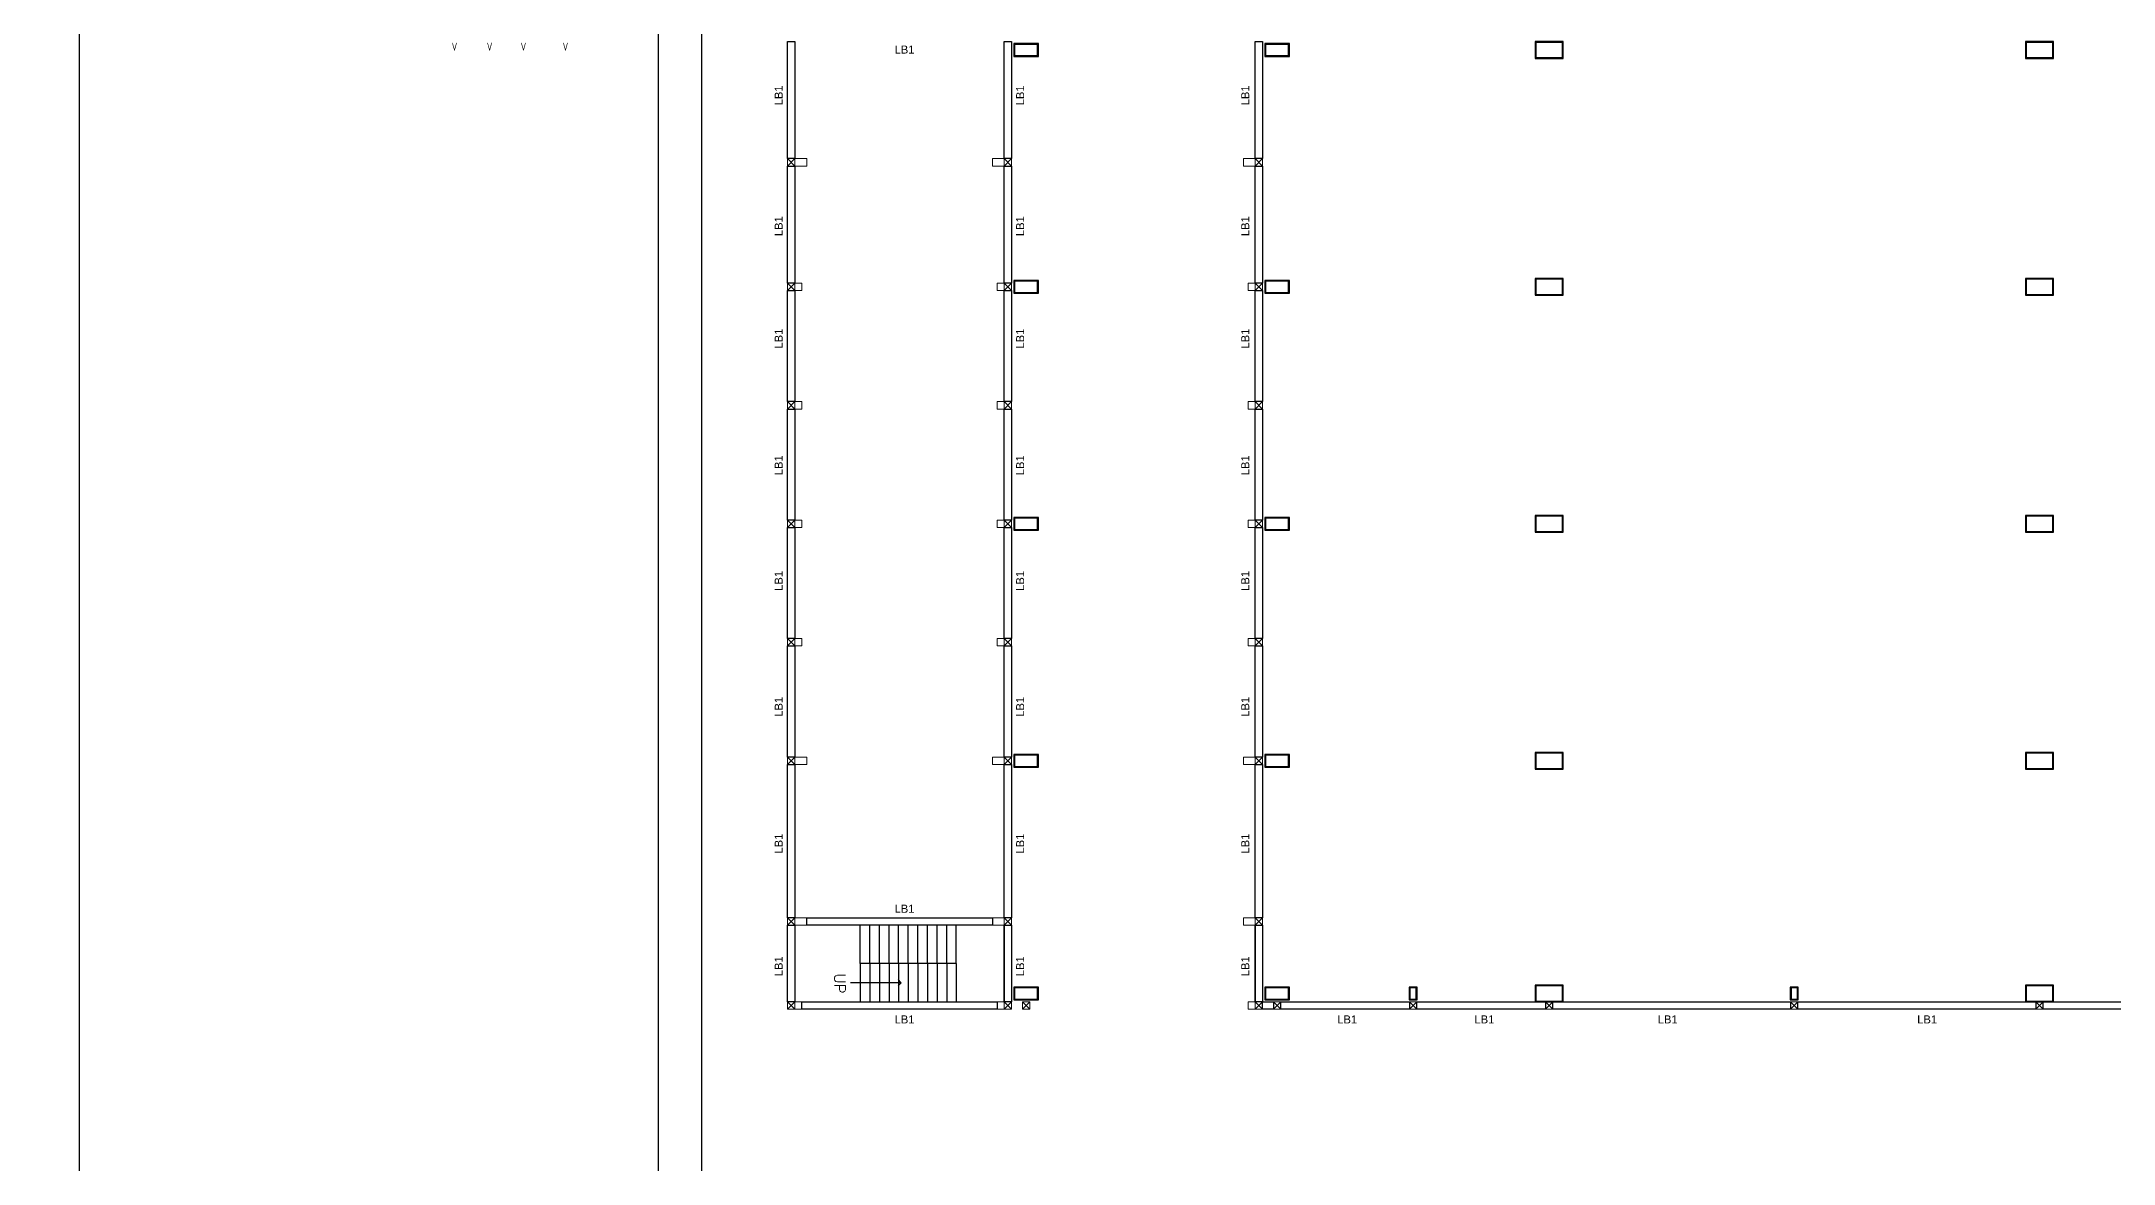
# Model space of a CAD drawing. Header units: inches. Extents: x -605 to 2991212, y -2872845 to 0.
# Drawn here: x 2567494 to 2632228, y -2291903 to -2256858 of the extents above; entities that cross this region are included whole.
import ezdxf
from ezdxf.enums import TextEntityAlignment as Align

# ---------------------------------------------------------------- set-up
doc = ezdxf.new("R2010")
doc.units = ezdxf.units.IN
doc.header["$LTSCALE"] = 600
doc.header["$MEASUREMENT"] = 0
doc.layers.add('rRCC 2', color=40, linetype='Continuous', lineweight=15)
doc.layers.add('rSHEET', color=2, linetype='Continuous', lineweight=30)
doc.layers.add('see level', color=2, linetype='Continuous')
doc.layers.add('SnT-DIMENSION', color=7, linetype='Continuous')
doc.styles.add('DIM', font='geniso.shx', dxfattribs={"width": 0.85})
doc.styles.add('ROMAND', font='romand.shx')
doc.styles.get("Standard").update_dxf_attribs({"font": 'arial.ttf'})
doc.dimstyles.new('ST-100', dxfattribs={"dimscale": 100, "dimtxt": 2.5, "dimasz": 2, "dimexe": 0.18, "dimexo": 0.0625, "dimgap": 0.2, "dimtad": 0, "dimdec": 0, "dimzin": 0, "dimdsep": 46, "dimtxsty": 'DIM', "dimblk": 'OPEN90', "dimcen": 0.09, "dimclrd": 256, "dimclrt": 7, "dimadec": 0, "dimazin": 0, "dimtfac": 1, "dimtdec": 0, "dimtofl": 0, "dimtmove": 0, "dimatfit": 3, "dimldrblk": 'OPEN90', "dimfxl": 1, "dimtolj": 1, "dimtzin": 0, "dimlwd": -1, "dimarcsym": 0})

# ---------------------------------------------------------------- blocks, each defined once
blk = doc.blocks.new('_Open90')
at = {"color": 0, "linetype": 'ByBlock', "lineweight": -2}
for p, q in [((0, 0), (-1, 0)), ((-0.5, 0.5), (0, 0)), ((0, 0), (-0.5, -0.5))]:
    blk.add_line(p, q, dxfattribs=at)
blk = doc.blocks.new('gf')
at = {"layer": 'see level', "color": 7, "linetype": 'ByBlock', "char_height": 250, "attachment_point": 4, "style": 'DIM'}
for insert in [(2745462, -1723326), (2746559, -1723326), (2747616, -1723326), (2748929, -1723326)]:
    blk.add_mtext('\\A1;V', dxfattribs=dict(at, insert=insert))

msp = doc.modelspace()

# ---------------------------------------------------------------- linework, layer by layer
at = {"color": 8, "linetype": 'ByBlock'}
for p, q in [((2593073.7, -2285655.4), (2593073.7, -2284455.4)), ((2593373.7, -2285655.4), (2593373.7, -2284455.4)), ((2593673.7, -2285655.4), (2593673.7, -2284455.4)), ((2593973.7, -2285655.4), (2593973.7, -2284455.4)), ((2594273.7, -2285655.4), (2594273.7, -2284455.4)), ((2594573.7, -2285655.4), (2594573.7, -2284455.4)), ((2594873.7, -2285655.4), (2594873.7, -2284455.4)), ((2595173.7, -2285655.4), (2595173.7, -2284455.4)), ((2595473.7, -2285655.4), (2595473.7, -2284455.4)), ((2595773.7, -2285655.4), (2595773.7, -2284455.4)), ((2596073.7, -2285655.4), (2596073.7, -2284455.4)), ((2597573.7, -2284455.4), (2597573.7, -2286855.4)), ((2605414.6, -2284455.4), (2605414.6, -2286855.4)), ((2593073.7, -2285655.4), (2593073.7, -2286855.4)), ((2596073.7, -2285655.4), (2593073.7, -2285655.4)), ((2593373.7, -2285655.4), (2593373.7, -2286855.4)), ((2593673.7, -2285655.4), (2593673.7, -2286855.4)), ((2593973.7, -2285655.4), (2593973.7, -2286855.4)), ((2594273.7, -2285655.4), (2594273.7, -2286855.4)), ((2594573.7, -2285655.4), (2594573.7, -2286855.4)), ((2594873.7, -2285655.4), (2594873.7, -2286855.4)), ((2595173.7, -2285655.4), (2595173.7, -2286855.4)), ((2595473.7, -2285655.4), (2595473.7, -2286855.4)), ((2595773.7, -2285655.4), (2595773.7, -2286855.4)), ((2596073.7, -2285655.4), (2596073.7, -2286855.4))]:
    msp.add_line(p, q, dxfattribs=at)
at = {"color": 1, "linetype": 'ByBlock'}
for points in [[(2590803.7, -2256858), (2591033.7, -2256858), (2591033.7, -2260518), (2590803.7, -2260518)], [(2597573.7, -2256858), (2597803.7, -2256858), (2597803.7, -2260518), (2597573.7, -2260518)], [(2605414.6, -2256858), (2605644.6, -2256858), (2605644.6, -2260518), (2605414.6, -2260518)], [(2590803.7, -2260748), (2591028.7, -2260748), (2591028.7, -2264408), (2590803.7, -2264408)], [(2597573.7, -2260748), (2597803.7, -2260748), (2597803.7, -2264408), (2597573.7, -2264408)], [(2605414.6, -2260748), (2605644.6, -2260748), (2605644.6, -2264408), (2605414.6, -2264408)], [(2590803.7, -2264638), (2591033.7, -2264638), (2591033.7, -2268108), (2590803.7, -2268108)], [(2597573.7, -2264638), (2597803.7, -2264638), (2597803.7, -2268108), (2597573.7, -2268108)], [(2605414.6, -2264638), (2605644.6, -2264638), (2605644.6, -2268108), (2605414.6, -2268108)], [(2590803.7, -2268338), (2591028.7, -2268338), (2591028.7, -2271808), (2590803.7, -2271808)], [(2597573.7, -2268338), (2597803.7, -2268338), (2597803.7, -2271808), (2597573.7, -2271808)], [(2605414.6, -2268338), (2605644.6, -2268338), (2605644.6, -2271808), (2605414.6, -2271808)], [(2590803.7, -2272038), (2591028.7, -2272038), (2591028.7, -2275508), (2590803.7, -2275508)], [(2597573.7, -2272038), (2597803.7, -2272038), (2597803.7, -2275508), (2597573.7, -2275508)], [(2605414.6, -2272038), (2605644.6, -2272038), (2605644.6, -2275508), (2605414.6, -2275508)], [(2590803.7, -2275738), (2591033.7, -2275738), (2591033.7, -2279208), (2590803.7, -2279208)], [(2597573.7, -2275738), (2597803.7, -2275738), (2597803.7, -2279208), (2597573.7, -2279208)], [(2605414.6, -2275738), (2605644.6, -2275738), (2605644.6, -2279208), (2605414.6, -2279208)], [(2591033.7, -2284225.4), (2590803.7, -2284225.4), (2590803.7, -2279438), (2591033.7, -2279438)], [(2597573.7, -2279438), (2597803.7, -2279438), (2597803.7, -2284225.4), (2597573.7, -2284225.4)], [(2605414.6, -2279438), (2605644.6, -2279438), (2605644.6, -2284225.4), (2605414.6, -2284225.4)], [(2591033.7, -2286855.4), (2590803.7, -2286855.4), (2590803.7, -2284455.4), (2591033.7, -2284455.4)], [(2591403.7, -2284225.4), (2597203.7, -2284225.4), (2597203.7, -2284455.4), (2591403.7, -2284455.4)], [(2597573.7, -2284455.4), (2597803.7, -2284455.4), (2597803.7, -2286855.4), (2597573.7, -2286855.4)], [(2605414.6, -2284455.4), (2605644.6, -2284455.4), (2605644.6, -2286855.4), (2605414.6, -2286855.4)], [(2591253.7, -2286855.4), (2597353.7, -2286855.4), (2597353.7, -2287085.4), (2591253.7, -2287085.4)], [(2605644.6, -2286855.4), (2605979.6, -2286855.4), (2605979.6, -2287085.4), (2605644.6, -2287085.4)], [(2606209.6, -2286855.4), (2610229.6, -2286855.4), (2610229.6, -2287085.4), (2606209.6, -2287085.4)], [(2610459.6, -2286855.4), (2614479.6, -2286855.4), (2614479.6, -2287085.4), (2610459.6, -2287085.4)], [(2614709.6, -2286855.4), (2622139.6, -2286855.4), (2622139.6, -2287085.4), (2614709.6, -2287085.4)], [(2622369.6, -2286855.4), (2629799.6, -2286855.4), (2629799.6, -2287085.4), (2622369.6, -2287085.4)], [(2630029.6, -2286855.4), (2637459.6, -2286855.4), (2637459.6, -2287085.4), (2630029.6, -2287085.4)]]:
    msp.add_lwpolyline(points, close=True, dxfattribs=at)
at = {"color": 6, "linetype": 'ByBlock'}
for points in [[(2598638.7, -2257323), (2598638.7, -2256923), (2597868.7, -2256923), (2597868.7, -2257323)], [(2606479.6, -2257323), (2606479.6, -2256923), (2605709.6, -2256923), (2605709.6, -2257323)], [(2615034.6, -2257385.5), (2615034.6, -2256860.5), (2614154.6, -2256860.5), (2614154.6, -2257385.5)], [(2630354.6, -2257385.5), (2630354.6, -2256860.5), (2629474.6, -2256860.5), (2629474.6, -2257385.5)], [(2598638.7, -2264723), (2598638.7, -2264323), (2597868.7, -2264323), (2597868.7, -2264723)], [(2606479.6, -2264723), (2606479.6, -2264323), (2605709.6, -2264323), (2605709.6, -2264723)], [(2615034.6, -2264785.5), (2615034.6, -2264260.5), (2614154.6, -2264260.5), (2614154.6, -2264785.5)], [(2630354.6, -2264785.5), (2630354.6, -2264260.5), (2629474.6, -2264260.5), (2629474.6, -2264785.5)], [(2598638.7, -2272123), (2598638.7, -2271723), (2597868.7, -2271723), (2597868.7, -2272123)], [(2606479.6, -2272123), (2606479.6, -2271723), (2605709.6, -2271723), (2605709.6, -2272123)], [(2615034.6, -2272185.5), (2615034.6, -2271660.5), (2614154.6, -2271660.5), (2614154.6, -2272185.5)], [(2630354.6, -2272185.5), (2630354.6, -2271660.5), (2629474.6, -2271660.5), (2629474.6, -2272185.5)], [(2598638.7, -2279523), (2598638.7, -2279123), (2597868.7, -2279123), (2597868.7, -2279523)], [(2606479.6, -2279523), (2606479.6, -2279123), (2605709.6, -2279123), (2605709.6, -2279523)], [(2615034.6, -2279585.5), (2615034.6, -2279060.5), (2614154.6, -2279060.5), (2614154.6, -2279585.5)], [(2630354.6, -2279585.5), (2630354.6, -2279060.5), (2629474.6, -2279060.5), (2629474.6, -2279585.5)], [(2598638.7, -2286792.9), (2598638.7, -2286392.9), (2597868.7, -2286392.9), (2597868.7, -2286792.9)], [(2606479.6, -2286792.9), (2606479.6, -2286392.9), (2605709.6, -2286392.9), (2605709.6, -2286792.9)], [(2610469.6, -2286392.9), (2610219.6, -2286392.9), (2610219.6, -2286792.9), (2610469.6, -2286792.9)], [(2615034.6, -2286855.4), (2615034.6, -2286330.4), (2614154.6, -2286330.4), (2614154.6, -2286855.4)], [(2622379.6, -2286392.9), (2622129.6, -2286392.9), (2622129.6, -2286792.9), (2622379.6, -2286792.9)], [(2630354.6, -2286855.4), (2630354.6, -2286330.4), (2629474.6, -2286330.4), (2629474.6, -2286855.4)]]:
    msp.add_lwpolyline(points, close=True, dxfattribs=at)
at = {"color": 3, "linetype": 'ByBlock'}
for points in [[(2598613.7, -2257298), (2598613.7, -2256948), (2597893.7, -2256948), (2597893.7, -2257298)], [(2606454.6, -2257298), (2606454.6, -2256948), (2605734.6, -2256948), (2605734.6, -2257298)], [(2615009.6, -2257360.5), (2615009.6, -2256885.5), (2614179.6, -2256885.5), (2614179.6, -2257360.5)], [(2630329.6, -2257360.5), (2630329.6, -2256885.5), (2629499.6, -2256885.5), (2629499.6, -2257360.5)], [(2598613.7, -2264698), (2598613.7, -2264348), (2597893.7, -2264348), (2597893.7, -2264698)], [(2606454.6, -2264698), (2606454.6, -2264348), (2605734.6, -2264348), (2605734.6, -2264698)], [(2615009.6, -2264760.5), (2615009.6, -2264285.5), (2614179.6, -2264285.5), (2614179.6, -2264760.5)], [(2630329.6, -2264760.5), (2630329.6, -2264285.5), (2629499.6, -2264285.5), (2629499.6, -2264760.5)], [(2598613.7, -2272098), (2598613.7, -2271748), (2597893.7, -2271748), (2597893.7, -2272098)], [(2606454.6, -2272098), (2606454.6, -2271748), (2605734.6, -2271748), (2605734.6, -2272098)], [(2615009.6, -2272160.5), (2615009.6, -2271685.5), (2614179.6, -2271685.5), (2614179.6, -2272160.5)], [(2630329.6, -2272160.5), (2630329.6, -2271685.5), (2629499.6, -2271685.5), (2629499.6, -2272160.5)], [(2598613.7, -2279498), (2598613.7, -2279148), (2597893.7, -2279148), (2597893.7, -2279498)], [(2606454.6, -2279498), (2606454.6, -2279148), (2605734.6, -2279148), (2605734.6, -2279498)], [(2615009.6, -2279560.5), (2615009.6, -2279085.5), (2614179.6, -2279085.5), (2614179.6, -2279560.5)], [(2630329.6, -2279560.5), (2630329.6, -2279085.5), (2629499.6, -2279085.5), (2629499.6, -2279560.5)], [(2615009.6, -2286830.4), (2615009.6, -2286355.4), (2614179.6, -2286355.4), (2614179.6, -2286830.4)], [(2630329.6, -2286830.4), (2630329.6, -2286355.4), (2629499.6, -2286355.4), (2629499.6, -2286830.4)], [(2598613.7, -2286767.9), (2598613.7, -2286417.9), (2597893.7, -2286417.9), (2597893.7, -2286767.9)], [(2606454.6, -2286767.9), (2606454.6, -2286417.9), (2605734.6, -2286417.9), (2605734.6, -2286767.9)], [(2610444.6, -2286417.9), (2610244.6, -2286417.9), (2610244.6, -2286767.9), (2610444.6, -2286767.9)], [(2622354.6, -2286417.9), (2622154.6, -2286417.9), (2622154.6, -2286767.9), (2622354.6, -2286767.9)]]:
    msp.add_lwpolyline(points, close=True, dxfattribs=at)
at = {"layer": 'rRCC 2', "color": 6}
for p, q in [((2590803.7, -2260518), (2591033.7, -2260748)), ((2590803.7, -2260748), (2591033.7, -2260518)), ((2597803.7, -2260518), (2597573.7, -2260748)), ((2597803.7, -2260748), (2597573.7, -2260518)), ((2605644.6, -2260518), (2605414.6, -2260748)), ((2605644.6, -2260748), (2605414.6, -2260518)), ((2590803.7, -2264408), (2591033.7, -2264638)), ((2590803.7, -2264638), (2591033.7, -2264408)), ((2597803.7, -2264408), (2597573.7, -2264638)), ((2597803.7, -2264638), (2597573.7, -2264408)), ((2605644.6, -2264408), (2605414.6, -2264638)), ((2605644.6, -2264638), (2605414.6, -2264408)), ((2590803.7, -2268108), (2591033.7, -2268338)), ((2590803.7, -2268338), (2591033.7, -2268108)), ((2597803.7, -2268108), (2597573.7, -2268338)), ((2597803.7, -2268338), (2597573.7, -2268108)), ((2605644.6, -2268108), (2605414.6, -2268338)), ((2605644.6, -2268338), (2605414.6, -2268108)), ((2590803.7, -2271808), (2591033.7, -2272038)), ((2590803.7, -2272038), (2591033.7, -2271808)), ((2597803.7, -2271808), (2597573.7, -2272038)), ((2597803.7, -2272038), (2597573.7, -2271808)), ((2605644.6, -2271808), (2605414.6, -2272038)), ((2605644.6, -2272038), (2605414.6, -2271808)), ((2590803.7, -2275508), (2591033.7, -2275738)), ((2590803.7, -2275738), (2591033.7, -2275508)), ((2597803.7, -2275508), (2597573.7, -2275738)), ((2597803.7, -2275738), (2597573.7, -2275508)), ((2605644.6, -2275508), (2605414.6, -2275738)), ((2605644.6, -2275738), (2605414.6, -2275508)), ((2590803.7, -2279208), (2591033.7, -2279438)), ((2590803.7, -2279438), (2591033.7, -2279208)), ((2597803.7, -2279208), (2597573.7, -2279438)), ((2597803.7, -2279438), (2597573.7, -2279208)), ((2605644.6, -2279208), (2605414.6, -2279438)), ((2605644.6, -2279438), (2605414.6, -2279208)), ((2590803.7, -2284225.4), (2591033.7, -2284455.4)), ((2590803.7, -2284455.4), (2591033.7, -2284225.4)), ((2597803.7, -2284225.4), (2597573.7, -2284455.4)), ((2597803.7, -2284455.4), (2597573.7, -2284225.4)), ((2605644.6, -2284225.4), (2605414.6, -2284455.4)), ((2605644.6, -2284455.4), (2605414.6, -2284225.4)), ((2590803.7, -2286855.4), (2591033.7, -2287085.4)), ((2590803.7, -2287085.4), (2591033.7, -2286855.4)), ((2597803.7, -2286855.4), (2597573.7, -2287085.4)), ((2597803.7, -2287085.4), (2597573.7, -2286855.4)), ((2598368.7, -2286855.4), (2598138.7, -2287085.4)), ((2598368.7, -2287085.4), (2598138.7, -2286855.4)), ((2605644.6, -2286855.4), (2605414.6, -2287085.4)), ((2605644.6, -2287085.4), (2605414.6, -2286855.4)), ((2606209.6, -2286855.4), (2605979.6, -2287085.4)), ((2606209.6, -2287085.4), (2605979.6, -2286855.4)), ((2610459.6, -2286855.4), (2610229.6, -2287085.4)), ((2610459.6, -2287085.4), (2610229.6, -2286855.4)), ((2614709.6, -2286855.4), (2614479.6, -2287085.4)), ((2614709.6, -2287085.4), (2614479.6, -2286855.4)), ((2622369.6, -2286855.4), (2622139.6, -2287085.4)), ((2622369.6, -2287085.4), (2622139.6, -2286855.4)), ((2630029.6, -2286855.4), (2629799.6, -2287085.4)), ((2630029.6, -2287085.4), (2629799.6, -2286855.4))]:
    msp.add_line(p, q, dxfattribs=at)
for points in [[(2590803.7, -2260748), (2590803.7, -2260518), (2591403.7, -2260518), (2591403.7, -2260748)], [(2590803.7, -2260518), (2591033.7, -2260518), (2591033.7, -2260748), (2590803.7, -2260748)], [(2597803.7, -2260748), (2597803.7, -2260518), (2597203.7, -2260518), (2597203.7, -2260748)], [(2597803.7, -2260518), (2597573.7, -2260518), (2597573.7, -2260748), (2597803.7, -2260748)], [(2605644.6, -2260748), (2605644.6, -2260518), (2605044.6, -2260518), (2605044.6, -2260748)], [(2605644.6, -2260518), (2605414.6, -2260518), (2605414.6, -2260748), (2605644.6, -2260748)], [(2590803.7, -2264638), (2590803.7, -2264408), (2591253.7, -2264408), (2591253.7, -2264638)], [(2590803.7, -2264408), (2591033.7, -2264408), (2591033.7, -2264638), (2590803.7, -2264638)], [(2597803.7, -2264638), (2597803.7, -2264408), (2597353.7, -2264408), (2597353.7, -2264638)], [(2597803.7, -2264408), (2597573.7, -2264408), (2597573.7, -2264638), (2597803.7, -2264638)], [(2605644.6, -2264638), (2605644.6, -2264408), (2605194.6, -2264408), (2605194.6, -2264638)], [(2605644.6, -2264408), (2605414.6, -2264408), (2605414.6, -2264638), (2605644.6, -2264638)], [(2590803.7, -2268338), (2590803.7, -2268108), (2591253.7, -2268108), (2591253.7, -2268338)], [(2590803.7, -2268108), (2591033.7, -2268108), (2591033.7, -2268338), (2590803.7, -2268338)], [(2597803.7, -2268338), (2597803.7, -2268108), (2597353.7, -2268108), (2597353.7, -2268338)], [(2597803.7, -2268108), (2597573.7, -2268108), (2597573.7, -2268338), (2597803.7, -2268338)], [(2605644.6, -2268338), (2605644.6, -2268108), (2605194.6, -2268108), (2605194.6, -2268338)], [(2605644.6, -2268108), (2605414.6, -2268108), (2605414.6, -2268338), (2605644.6, -2268338)], [(2590803.7, -2272038), (2590803.7, -2271808), (2591253.7, -2271808), (2591253.7, -2272038)], [(2590803.7, -2271808), (2591033.7, -2271808), (2591033.7, -2272038), (2590803.7, -2272038)], [(2597803.7, -2272038), (2597803.7, -2271808), (2597353.7, -2271808), (2597353.7, -2272038)], [(2597803.7, -2271808), (2597573.7, -2271808), (2597573.7, -2272038), (2597803.7, -2272038)], [(2605644.6, -2272038), (2605644.6, -2271808), (2605194.6, -2271808), (2605194.6, -2272038)], [(2605644.6, -2271808), (2605414.6, -2271808), (2605414.6, -2272038), (2605644.6, -2272038)], [(2590803.7, -2275738), (2590803.7, -2275508), (2591253.7, -2275508), (2591253.7, -2275738)], [(2590803.7, -2275508), (2591033.7, -2275508), (2591033.7, -2275738), (2590803.7, -2275738)], [(2597803.7, -2275738), (2597803.7, -2275508), (2597353.7, -2275508), (2597353.7, -2275738)], [(2597803.7, -2275508), (2597573.7, -2275508), (2597573.7, -2275738), (2597803.7, -2275738)], [(2605644.6, -2275738), (2605644.6, -2275508), (2605194.6, -2275508), (2605194.6, -2275738)], [(2605644.6, -2275508), (2605414.6, -2275508), (2605414.6, -2275738), (2605644.6, -2275738)], [(2590803.7, -2279438), (2590803.7, -2279208), (2591403.7, -2279208), (2591403.7, -2279438)], [(2590803.7, -2279208), (2591033.7, -2279208), (2591033.7, -2279438), (2590803.7, -2279438)], [(2597803.7, -2279438), (2597803.7, -2279208), (2597203.7, -2279208), (2597203.7, -2279438)], [(2597803.7, -2279208), (2597573.7, -2279208), (2597573.7, -2279438), (2597803.7, -2279438)], [(2605644.6, -2279438), (2605644.6, -2279208), (2605044.6, -2279208), (2605044.6, -2279438)], [(2605644.6, -2279208), (2605414.6, -2279208), (2605414.6, -2279438), (2605644.6, -2279438)], [(2590803.7, -2284455.4), (2590803.7, -2284225.4), (2591403.7, -2284225.4), (2591403.7, -2284455.4)], [(2590803.7, -2284225.4), (2591033.7, -2284225.4), (2591033.7, -2284455.4), (2590803.7, -2284455.4)], [(2597803.7, -2284455.4), (2597803.7, -2284225.4), (2597203.7, -2284225.4), (2597203.7, -2284455.4)], [(2597803.7, -2284225.4), (2597573.7, -2284225.4), (2597573.7, -2284455.4), (2597803.7, -2284455.4)], [(2605644.6, -2284455.4), (2605644.6, -2284225.4), (2605044.6, -2284225.4), (2605044.6, -2284455.4)], [(2605644.6, -2284225.4), (2605414.6, -2284225.4), (2605414.6, -2284455.4), (2605644.6, -2284455.4)], [(2590803.7, -2287085.4), (2590803.7, -2286855.4), (2591253.7, -2286855.4), (2591253.7, -2287085.4)], [(2590803.7, -2286855.4), (2591033.7, -2286855.4), (2591033.7, -2287085.4), (2590803.7, -2287085.4)], [(2597803.7, -2287085.4), (2597803.7, -2286855.4), (2597353.7, -2286855.4), (2597353.7, -2287085.4)], [(2597803.7, -2286855.4), (2597573.7, -2286855.4), (2597573.7, -2287085.4), (2597803.7, -2287085.4)], [(2598368.7, -2286855.4), (2598138.7, -2286855.4), (2598138.7, -2287085.4), (2598368.7, -2287085.4)], [(2605644.6, -2287085.4), (2605644.6, -2286855.4), (2605194.6, -2286855.4), (2605194.6, -2287085.4)], [(2605644.6, -2286855.4), (2605414.6, -2286855.4), (2605414.6, -2287085.4), (2605644.6, -2287085.4)], [(2606209.6, -2286855.4), (2605979.6, -2286855.4), (2605979.6, -2287085.4), (2606209.6, -2287085.4)], [(2610459.6, -2286855.4), (2610229.6, -2286855.4), (2610229.6, -2287085.4), (2610459.6, -2287085.4)], [(2614709.6, -2286855.4), (2614479.6, -2286855.4), (2614479.6, -2287085.4), (2614709.6, -2287085.4)], [(2622369.6, -2286855.4), (2622139.6, -2286855.4), (2622139.6, -2287085.4), (2622369.6, -2287085.4)], [(2630029.6, -2286855.4), (2629799.6, -2286855.4), (2629799.6, -2287085.4), (2630029.6, -2287085.4)]]:
    msp.add_lwpolyline(points, close=True, dxfattribs=at)
at = {"layer": 'rSHEET'}
for points in [[(2568681.6, -2339818.9), (2568681.6, -2197596.6), (2468120.2, -2197596.6), (2468120.2, -2339818.9)], [(2687325.7, -2339818.9), (2687325.7, -2197596.6), (2586764.3, -2197596.6), (2586764.3, -2339818.9)]]:
    msp.add_lwpolyline(points, close=True, dxfattribs=at)
msp.add_lwpolyline([(2685973.7, -2337448.6), (2685973.7, -2199967, 0.4142136), (2684957.9, -2198951.1), (2589132.2, -2198951.1, 0.4142136), (2588116.3, -2199967), (2588116.3, -2337448.6, 0.4142136), (2589132.2, -2338464.4), (2684957.9, -2338464.4, 0.4142136)], format="xyb", close=True, dxfattribs=at)

# ---------------------------------------------------------------- block references
at = {"layer": 'see level', "color": 1, "linetype": 'ByBlock'}
msp.add_blockref('gf', (-165150.8, -533695.8, 0), dxfattribs=at)

# ---------------------------------------------------------------- texts
at = {"layer": 'rRCC 2'}
for p in [(2594457.5, -2257111.6), (2594457.5, -2283944.1), (2594457.5, -2287401.6), (2608287.5, -2287401.6), (2612573.6, -2287401.6), (2618298.3, -2287401.6), (2626405.3, -2287401.6)]:
    msp.add_text('LB1', height=250, dxfattribs=at).set_placement(p, align=Align.MIDDLE_CENTER)
for p in [(2590526, -2258541.9), (2598068.5, -2258541.9), (2605102, -2258541.9), (2590526, -2262626.4), (2598068.5, -2262626.4), (2605102, -2262626.4), (2590526, -2266137.9), (2598068.5, -2266137.9), (2605102, -2266137.9), (2590526, -2270094.9), (2598068.5, -2270094.9), (2605102, -2270094.9), (2590526, -2273705.4), (2598068.5, -2273705.4), (2605102, -2273705.4), (2590526, -2277637.4), (2598068.5, -2277637.4), (2605102, -2277637.4), (2590526, -2281909.9), (2598068.5, -2281909.9), (2605102, -2281909.9), (2590526, -2285740.9), (2598068.5, -2285740.9), (2605102, -2285740.9)]:
    msp.add_text('LB1', height=250, rotation=90, dxfattribs=at).set_placement(p, align=Align.MIDDLE_CENTER)
at = {"layer": 'SnT-DIMENSION', "linetype": 'ByBlock', "insert": (2592608.2, -2285964.1), "char_height": 341.15, "width": 7617.227, "attachment_point": 1, "rotation": 270, "style": 'ROMAND'}
msp.add_mtext('\\A1;UP', dxfattribs=at)

# ---------------------------------------------------------------- leaders
at = {"color": 1, "linetype": 'ByBlock'}
msp.add_leader([(2594353.7, -2286255.4), (2592771.7, -2286255.4)], dimstyle='ST-100', override={"dimtxt": 4, "dimexe": 0, "dimexo": 0, "dimfxl": 2, "dimfxlon": 1, "dimtfillclr": 256, "dimarcsym": 1}, dxfattribs=at)

doc.saveas('drawing.dxf')
